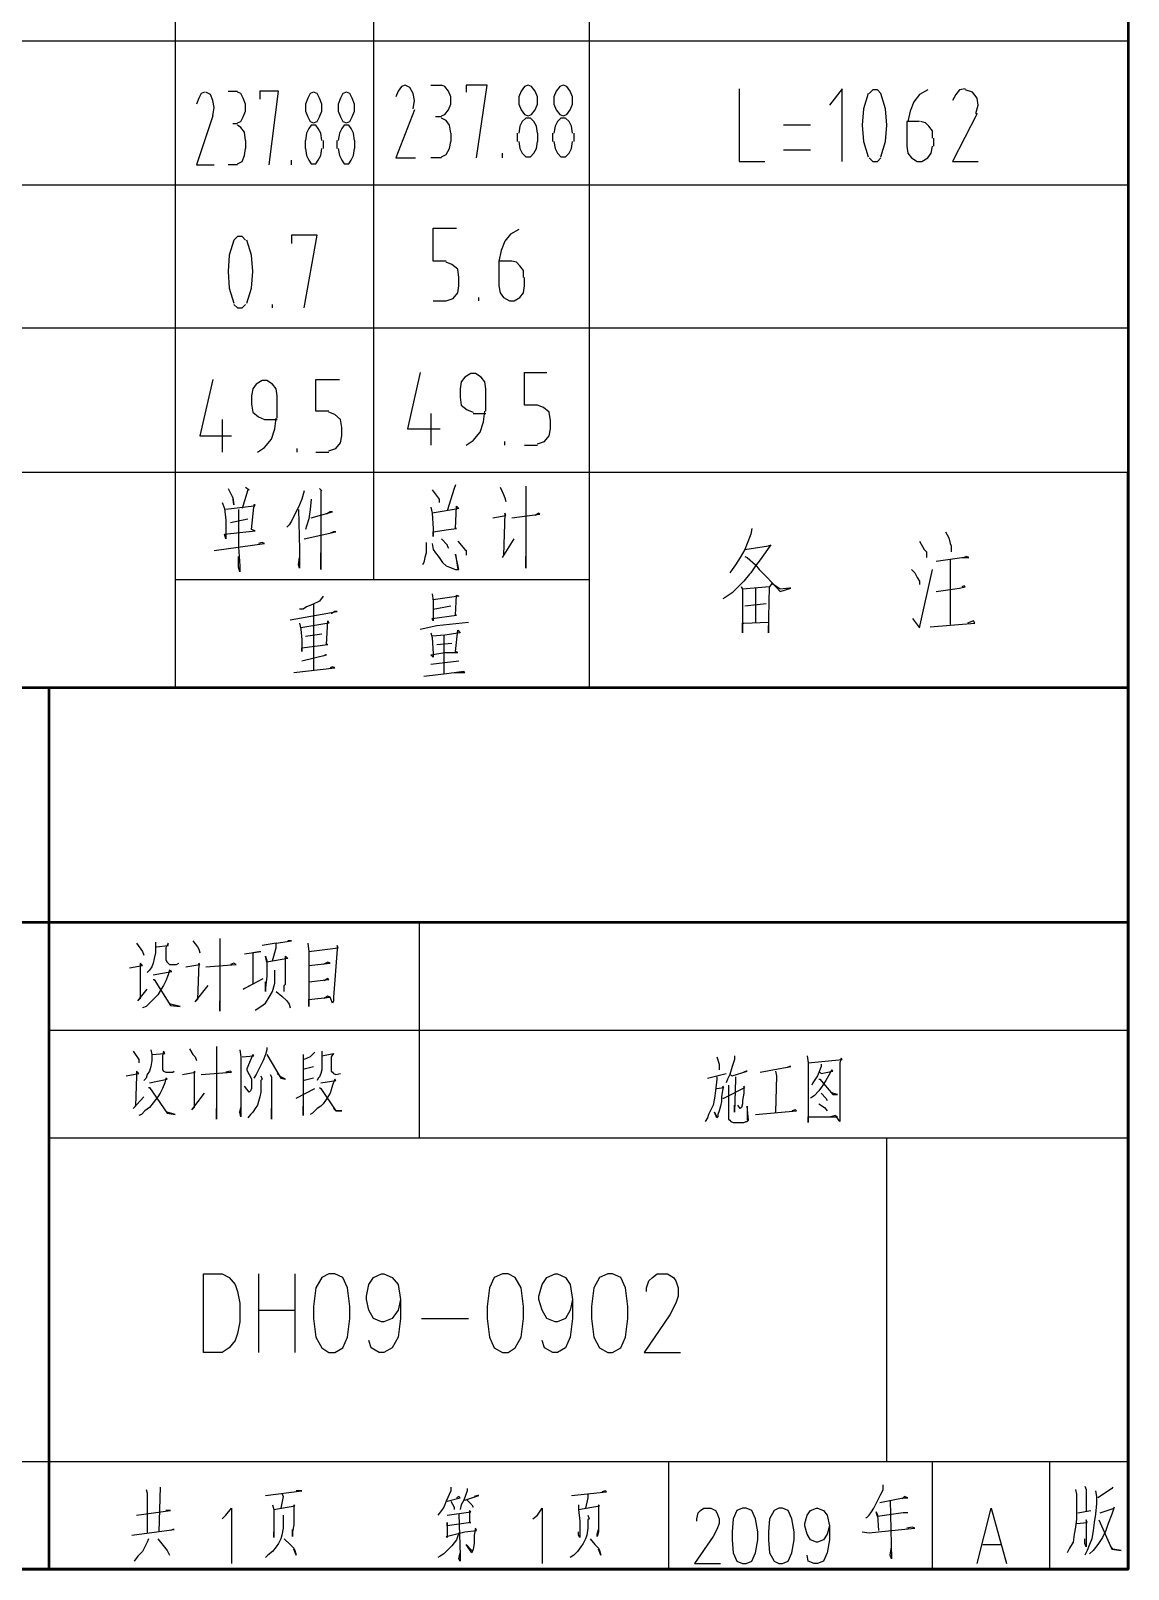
# Model space of a CAD drawing. Header units: millimetres. Extents: x -830 to 4759, y -3917 to 4295.
# Drawn here: x 4149 to 4759, y -3912 to -3057 of the extents above; entities that cross this region are included whole.
import ezdxf

# ---------------------------------------------------------------- set-up
doc = ezdxf.new("R2010")
doc.units = ezdxf.units.MM
doc.layers.add('1', color=7, linetype='Continuous')

msp = doc.modelspace()

# ---------------------------------------------------------------- linework, layer by layer
at = {"layer": '1', "color": 0, "lineweight": 50}
for points in [[(-829.97, -3912.18), (-829.97, 4295.37), (4758.8, 4295.37), (4758.8, -3912.18), (-829.97, -3912.18)], [(4758.8, -2982.35), (4758.8, -3062.49)], [(4758.8, -3062.49), (4758.8, -3142.64)], [(4758.8, -3142.64), (4758.8, -3222.14)], [(4758.8, -3222.14), (4758.8, -3302.28)], [(4758.8, -3422.18), (4758.8, -3302.28)], [(4758.8, -3422.18), (2959.08, -3422.18), (2959.08, -3912.18), (4758.8, -3912.18), (4758.8, -3422.18)], [(4158.68, -3422.18), (4158.68, -3912.18)], [(2959.08, -3552.5), (4758.8, -3552.5)]]:
    msp.add_lwpolyline(points, dxfattribs=at)
at = {"layer": '1', "color": 0, "lineweight": 25}
for points in [[(4229.05, -2982.35), (4229.05, -3062.49)], [(4339.17, -2982.35), (4339.17, -3062.49)], [(4459.07, -2982.35), (4459.07, -3062.49)], [(2959.08, -3062.49), (4758.8, -3062.49)], [(2959.08, -3062.49), (4758.8, -3062.49)], [(4229.05, -3062.49), (4229.05, -3142.64)], [(4339.17, -3062.49), (4339.17, -3142.64)], [(4459.07, -3062.49), (4459.07, -3142.64)], [(4361.33, -3100.29), (4361.98, -3095.73), (4361.33, -3091.82), (4359.37, -3088.56), (4356.77, -3087.26), (4354.81, -3087.91), (4352.86, -3090.51), (4351.55, -3093.77)], [(4371.1, -3087.26), (4376.97, -3087.26)], [(4376.97, -3104.2), (4378.92, -3103.55), (4380.88, -3100.94), (4382.18, -3097.68), (4382.18, -3093.77), (4380.88, -3090.51), (4378.92, -3087.91), (4376.97, -3087.26)], [(4396.51, -3127.65), (4402.38, -3087.26), (4390.65, -3087.26), (4390.65, -3091.17)], [(4425.18, -3087.26), (4423.23, -3087.91), (4421.27, -3090.51), (4419.97, -3093.77), (4419.97, -3097.68), (4421.27, -3100.94), (4423.23, -3103.55), (4425.18, -3104.2), (4427.14, -3103.55), (4429.09, -3100.94), (4430.4, -3097.68), (4430.4, -3093.77), (4429.09, -3090.51), (4427.14, -3087.91), (4425.18, -3087.26)], [(4444.73, -3087.26), (4442.78, -3087.91), (4440.82, -3090.51), (4439.52, -3093.77), (4439.52, -3097.68), (4440.82, -3100.94), (4442.78, -3103.55), (4444.73, -3104.2), (4446.69, -3103.55), (4448.64, -3100.94), (4449.94, -3097.68), (4449.94, -3093.77), (4448.64, -3090.51), (4446.69, -3087.91), (4444.73, -3087.26)], [(4245.34, -3091.17), (4243.39, -3091.82), (4242.08, -3094.42), (4240.78, -3097.68)], [(4249.9, -3104.2), (4250.56, -3099.64), (4249.9, -3095.73), (4248.6, -3092.47), (4245.99, -3091.17)], [(4258.37, -3090.51), (4263.59, -3090.51)], [(4263.59, -3108.11), (4265.54, -3107.46), (4266.85, -3104.85), (4268.15, -3101.59), (4268.15, -3097.68), (4266.85, -3094.42), (4265.54, -3091.82), (4263.59, -3091.17)], [(4281.18, -3131.56), (4286.39, -3090.51), (4275.97, -3090.51), (4275.97, -3095.07)], [(4305.94, -3091.17), (4303.99, -3091.82), (4302.68, -3094.42), (4301.38, -3097.68), (4301.38, -3101.59), (4302.68, -3104.85), (4303.99, -3107.46), (4305.94, -3108.11), (4307.9, -3107.46), (4309.2, -3104.85), (4310.5, -3101.59), (4310.5, -3097.68), (4309.2, -3094.42), (4307.9, -3091.82), (4305.94, -3091.17)], [(4324.19, -3091.17), (4322.23, -3091.82), (4320.93, -3094.42), (4319.62, -3097.68), (4319.62, -3101.59), (4320.93, -3104.85), (4322.23, -3107.46), (4324.19, -3108.11), (4326.14, -3107.46), (4327.44, -3104.85), (4328.75, -3101.59), (4328.75, -3097.68), (4327.44, -3094.42), (4326.14, -3091.82), (4324.19, -3091.17)], [(4542.47, -3089.21), (4542.47, -3129.61), (4556.81, -3129.61)], [(4599.81, -3129.61), (4599.81, -3089.21), (4592.65, -3098.33)], [(4614.15, -3091.82), (4611.54, -3100.29), (4610.89, -3109.41), (4611.54, -3118.53), (4614.15, -3127)], [(4621.32, -3127), (4623.92, -3118.53), (4624.57, -3109.41), (4623.92, -3100.29), (4621.32, -3091.82), (4619.36, -3089.86), (4616.75, -3089.86), (4614.8, -3091.82)], [(4647.38, -3089.86), (4642.82, -3092.47), (4639.56, -3096.38), (4637.61, -3101.59), (4636.3, -3107.46)], [(4668.23, -3089.21), (4664.97, -3089.86), (4663.02, -3092.47), (4661.06, -3095.73)], [(4674.1, -3102.89), (4675.4, -3098.33), (4674.75, -3094.42), (4672.14, -3091.17), (4668.23, -3089.86)], [(4249.9, -3104.2), (4240.78, -3131.56), (4250.56, -3131.56)], [(4361.98, -3100.94), (4351.55, -3127.65), (4362.63, -3127.65)], [(4674.75, -3102.89), (4661.06, -3129.61), (4675.4, -3129.61)], [(4263.59, -3108.76), (4260.98, -3108.76)], [(4268.15, -3117.88), (4267.5, -3113.32), (4265.54, -3110.71), (4263.59, -3109.41)], [(4310.5, -3117.88), (4309.85, -3113.97), (4308.55, -3111.36), (4307.24, -3109.41), (4304.64, -3109.41), (4303.33, -3111.36), (4302.03, -3113.97), (4301.38, -3117.88)], [(4328.75, -3117.88), (4328.1, -3113.97), (4326.79, -3111.36), (4325.49, -3109.41), (4322.88, -3109.41), (4321.58, -3111.36), (4320.28, -3113.97), (4319.62, -3117.88)], [(4376.97, -3104.85), (4373.71, -3104.85)], [(4382.18, -3113.97), (4381.53, -3109.41), (4379.57, -3106.8), (4376.97, -3105.5)], [(4430.4, -3113.97), (4429.75, -3110.06), (4428.44, -3107.46), (4426.49, -3105.5), (4423.88, -3105.5), (4421.93, -3107.46), (4420.62, -3110.06), (4419.97, -3113.97)], [(4449.94, -3113.97), (4449.29, -3110.06), (4447.99, -3107.46), (4446.04, -3105.5), (4443.43, -3105.5), (4441.47, -3107.46), (4440.17, -3110.06), (4439.52, -3113.97)], [(4582.22, -3109.41), (4567.23, -3109.41)], [(4635.65, -3107.46), (4635.65, -3121.14)], [(4642.82, -3107.46), (4635.65, -3107.46)], [(4649.99, -3116.58), (4649.99, -3112.67), (4648.03, -3110.06), (4646.08, -3108.11), (4643.47, -3107.46)], [(4268.15, -3117.88), (4268.15, -3122.44)], [(4301.38, -3122.44), (4301.38, -3117.88)], [(4311.15, -3117.88), (4311.15, -3122.44)], [(4318.97, -3122.44), (4318.97, -3117.88)], [(4328.75, -3117.88), (4328.75, -3122.44)], [(4376.97, -3127), (4379.57, -3125.7), (4381.53, -3122.44), (4382.18, -3118.53)], [(4382.18, -3113.97), (4382.18, -3118.53)], [(4419.32, -3118.53), (4419.32, -3113.97)], [(4419.97, -3118.53), (4420.62, -3122.44), (4421.93, -3125.05), (4423.88, -3127), (4426.49, -3127), (4428.44, -3125.05), (4429.75, -3122.44), (4430.4, -3118.53)], [(4430.4, -3113.97), (4430.4, -3118.53)], [(4438.87, -3118.53), (4438.87, -3113.97)], [(4439.52, -3118.53), (4440.17, -3122.44), (4441.47, -3125.05), (4443.43, -3127), (4446.04, -3127), (4447.99, -3125.05), (4449.29, -3122.44), (4449.94, -3118.53)], [(4450.6, -3113.97), (4450.6, -3118.53)], [(4635.65, -3121.14), (4636.3, -3125.05), (4638.26, -3127.65), (4641.52, -3129.61), (4644.12, -3129.61), (4647.38, -3127.65), (4649.33, -3125.05), (4649.99, -3121.14)], [(4650.64, -3121.14), (4650.64, -3116.58)], [(4263.59, -3130.91), (4266.19, -3129.61), (4267.5, -3126.35), (4268.15, -3122.44)], [(4293.56, -3131.56), (4293.56, -3128.96)], [(4301.38, -3122.44), (4302.03, -3126.35), (4303.33, -3128.96), (4304.64, -3130.91), (4307.24, -3130.91), (4308.55, -3128.96), (4309.85, -3126.35), (4310.5, -3122.44)], [(4319.62, -3122.44), (4320.28, -3126.35), (4321.58, -3128.96), (4322.88, -3130.91), (4325.49, -3130.91), (4326.79, -3128.96), (4328.1, -3126.35), (4328.75, -3122.44)], [(4376.97, -3127.65), (4371.1, -3127.65)], [(4410.85, -3127.65), (4410.85, -3125.05)], [(4567.23, -3123.09), (4582.22, -3123.09)], [(4614.8, -3127.65), (4616.75, -3129.61), (4619.36, -3129.61), (4621.32, -3127.65)], [(4263.59, -3131.56), (4258.37, -3131.56)], [(2959.08, -3142.64), (4758.8, -3142.64)], [(2959.08, -3142.64), (4758.8, -3142.64)], [(4229.05, -3142.64), (4229.05, -3222.14)], [(4339.17, -3142.64), (4339.17, -3222.14)], [(4459.07, -3142.64), (4459.07, -3222.14)], [(4268.15, -3173.27), (4266.19, -3171.31), (4263.59, -3171.31), (4261.63, -3173.27), (4259.03, -3181.74), (4258.37, -3190.86), (4259.03, -3199.98), (4261.63, -3208.45)], [(4300.73, -3211.06), (4307.9, -3170.66), (4293.56, -3170.66), (4293.56, -3175.22)], [(4379.57, -3185), (4372.4, -3185), (4372.4, -3166.75), (4385.44, -3166.75)], [(4419.97, -3167.4), (4415.41, -3170.01), (4412.15, -3173.92), (4410.2, -3179.13), (4408.89, -3185)], [(4268.8, -3208.45), (4271.41, -3199.98), (4272.06, -3190.86), (4271.41, -3181.74), (4268.8, -3173.27)], [(4386.74, -3194.12), (4386.09, -3189.56), (4382.83, -3186.95), (4379.57, -3185.65)], [(4408.89, -3185), (4408.89, -3198.68)], [(4416.06, -3185), (4408.89, -3185)], [(4422.58, -3194.12), (4422.58, -3190.21), (4420.62, -3187.6), (4418.67, -3185.65), (4416.06, -3185)], [(4386.74, -3198.68), (4386.74, -3194.12)], [(4423.23, -3198.68), (4423.23, -3194.12)], [(4379.57, -3207.15), (4383.48, -3205.85), (4386.09, -3202.59), (4386.74, -3198.68)], [(4397.82, -3207.15), (4397.82, -3205.2)], [(4408.89, -3198.68), (4409.55, -3202.59), (4411.5, -3205.2), (4414.76, -3207.15), (4417.36, -3207.15), (4420.62, -3205.2), (4422.58, -3202.59), (4423.23, -3198.68)], [(4261.63, -3209.1), (4263.59, -3211.06), (4266.19, -3211.06), (4268.15, -3209.1)], [(4283.14, -3211.06), (4283.14, -3209.1)], [(4372.4, -3207.15), (4379.57, -3207.15)], [(2959.08, -3222.14), (4758.8, -3222.14)], [(2959.08, -3222.14), (4758.8, -3222.14)], [(4229.05, -3222.14), (4229.05, -3302.28)], [(4339.17, -3222.14), (4339.17, -3302.28)], [(4459.07, -3222.14), (4459.07, -3302.28)], [(4365.24, -3246.9), (4358.07, -3278.17), (4376.31, -3278.17)], [(4401.73, -3256.02), (4401.07, -3252.11), (4399.12, -3249.5), (4395.86, -3247.55), (4393.26, -3247.55), (4390, -3249.5), (4388.04, -3252.11), (4387.39, -3256.02)], [(4430.4, -3265.14), (4423.23, -3265.14), (4423.23, -3246.9), (4435.61, -3246.9)], [(4249.9, -3250.81), (4242.74, -3282.08), (4260.33, -3282.08)], [(4285.74, -3259.93), (4285.09, -3256.02), (4283.14, -3253.41), (4279.88, -3251.46), (4277.27, -3251.46), (4274.01, -3253.41), (4272.06, -3256.02), (4271.41, -3259.93)], [(4314.41, -3268.4), (4307.24, -3268.4), (4307.24, -3250.81), (4320.28, -3250.81)], [(4387.39, -3256.02), (4387.39, -3260.58)], [(4401.73, -3268.4), (4401.73, -3256.02)], [(4271.41, -3259.93), (4271.41, -3264.49)], [(4271.41, -3264.49), (4272.06, -3269.05), (4275.32, -3271.66), (4278.57, -3272.96)], [(4285.74, -3272.31), (4285.74, -3259.93)], [(4387.39, -3260.58), (4388.04, -3265.14), (4391.3, -3267.75), (4394.56, -3269.05)], [(4437.56, -3273.61), (4436.91, -3269.05), (4433.65, -3266.45), (4430.4, -3265.14)], [(4255.12, -3272.96), (4255.12, -3291.21)], [(4274.66, -3291.21), (4278.57, -3288.6), (4282.48, -3284.04), (4284.44, -3278.17), (4285.09, -3272.31)], [(4278.57, -3272.96), (4285.74, -3272.96)], [(4321.58, -3277.52), (4320.93, -3272.96), (4317.67, -3270.36), (4314.41, -3269.05)], [(4371.1, -3269.7), (4371.1, -3287.3)], [(4390.65, -3287.3), (4394.56, -3284.69), (4398.47, -3280.13), (4400.42, -3274.26), (4401.07, -3268.4)], [(4394.56, -3269.7), (4401.73, -3269.7)], [(4437.56, -3278.17), (4437.56, -3273.61)], [(4314.41, -3290.55), (4318.32, -3289.25), (4320.93, -3285.99), (4321.58, -3282.08)], [(4321.58, -3282.08), (4321.58, -3277.52)], [(4430.4, -3286.65), (4434.31, -3285.34), (4436.91, -3282.08), (4437.56, -3278.17)], [(4296.82, -3291.21), (4296.82, -3289.25)], [(4307.24, -3291.21), (4314.41, -3291.21)], [(4412.15, -3287.3), (4412.15, -3285.34)], [(4423.23, -3287.3), (4430.4, -3287.3)], [(2959.08, -3302.28), (4758.8, -3302.28)], [(4229.05, -3302.28), (4229.05, -3422.18)], [(4339.17, -3302.28), (4339.17, -3362.23)], [(4384.78, -3309.45), (4384.13, -3311.41), (4380.22, -3323.79)], [(4459.07, -3302.28), (4459.07, -3422.18)], [(4258.37, -3311.41), (4260.98, -3316.62), (4261.63, -3320.53), (4260.98, -3315.97)], [(4268.15, -3310.75), (4270.1, -3312.06), (4269.45, -3312.06), (4266.19, -3322.48)], [(4300.73, -3312.71), (4299.43, -3317.27), (4297.47, -3321.83), (4295.52, -3325.74), (4293.56, -3329.65), (4292.26, -3331.61), (4290.95, -3332.91)], [(4304.64, -3317.27), (4303.99, -3323.13), (4303.33, -3328.35), (4302.03, -3332.26), (4301.38, -3334.21)], [(4309.2, -3311.41), (4310.5, -3312.71), (4309.85, -3312.06), (4309.85, -3356.37), (4309.85, -3353.11), (4309.85, -3347.24)], [(4371.75, -3312.06), (4375.66, -3317.27), (4375.66, -3319.23)], [(4409.55, -3310.75), (4411.5, -3314.66), (4412.15, -3316.62), (4412.8, -3318.57)], [(4423.88, -3310.1), (4423.88, -3312.06), (4423.88, -3355.71), (4423.88, -3352.46), (4423.88, -3349.2)], [(4255.12, -3319.23), (4256.42, -3322.48), (4257.07, -3329), (4257.07, -3335.52), (4257.07, -3339.42), (4256.42, -3336.82), (4273.36, -3334.86), (4271.41, -3334.21), (4272.71, -3321.83), (4273.36, -3320.53), (4272.71, -3320.53), (4272.71, -3321.18), (4257.07, -3323.13)], [(4264.24, -3323.13), (4264.24, -3343.99), (4264.89, -3354.41), (4264.89, -3357.67), (4264.24, -3355.06), (4264.24, -3349.2)], [(4297.47, -3323.13), (4298.12, -3345.29), (4298.12, -3351.81), (4298.12, -3355.71), (4297.47, -3353.76), (4298.12, -3349.85)], [(4304.64, -3327.7), (4316.37, -3324.44), (4315.06, -3324.44), (4313.11, -3325.74)], [(4371.1, -3321.83), (4371.75, -3325.09), (4372.4, -3333.56), (4372.4, -3338.12), (4372.4, -3335.52), (4380.88, -3334.21), (4385.44, -3333.56), (4384.78, -3333.56), (4385.44, -3321.18), (4386.74, -3322.48), (4384.13, -3323.13), (4371.75, -3325.09)], [(4405.64, -3327.7), (4412.8, -3326.39), (4412.15, -3325.09), (4411.5, -3348.55), (4410.85, -3349.85), (4417.36, -3339.42)], [(4416.06, -3327.7), (4431.7, -3325.74), (4431.05, -3325.09), (4429.09, -3326.39)], [(4259.68, -3330.3), (4269.45, -3328.35)], [(4549.64, -3333.56), (4548.99, -3336.82), (4547.03, -3342.03), (4545.73, -3345.29), (4543.12, -3349.85), (4540.52, -3353.76), (4538.56, -3356.37), (4537.26, -3358.32)], [(4250.56, -3345.94), (4278.57, -3342.03), (4277.27, -3341.38), (4275.32, -3342.03)], [(4300.73, -3339.42), (4318.32, -3335.52), (4317.02, -3335.52), (4315.06, -3336.17)], [(4368.49, -3341.38), (4368.49, -3343.99), (4368.49, -3347.24), (4367.84, -3349.85), (4367.19, -3352.46), (4366.54, -3353.76)], [(4371.75, -3342.03), (4372.4, -3345.29), (4373.71, -3347.24), (4375.66, -3349.85), (4377.62, -3352.46), (4379.57, -3354.41), (4381.53, -3355.06), (4384.78, -3356.37), (4386.74, -3356.37), (4384.78, -3347.9), (4386.09, -3356.37)], [(4376.97, -3339.42), (4380.22, -3342.68), (4380.22, -3343.33), (4380.88, -3344.64)], [(4386.09, -3340.73), (4390, -3345.29), (4390.65, -3345.94), (4390.65, -3348.55)], [(4545.73, -3345.29), (4558.76, -3343.33), (4560.07, -3342.68), (4554.2, -3351.15), (4551.59, -3354.41), (4548.99, -3358.32), (4548.34, -3358.97), (4545.08, -3362.88), (4541.17, -3366.79), (4538.56, -3369.4), (4534.65, -3372), (4533.35, -3372.66)], [(4642.82, -3340.73), (4645.42, -3345.29), (4646.73, -3346.59), (4646.73, -3349.85)], [(4657.15, -3335.52), (4659.11, -3338.77), (4659.76, -3342.03), (4660.41, -3343.33), (4660.41, -3346.59)], [(4545.73, -3349.2), (4547.03, -3349.85), (4551.59, -3353.76), (4553.55, -3356.37), (4555.5, -3358.32), (4558.11, -3360.93), (4565.28, -3368.75), (4571.14, -3366.79), (4570.49, -3366.79), (4565.28, -3367.44), (4560.72, -3364.19), (4559.41, -3366.14), (4544.43, -3367.44), (4543.78, -3366.14), (4544.43, -3367.44), (4544.43, -3391.55), (4544.43, -3386.99), (4544.43, -3386.34), (4545.08, -3386.34), (4558.76, -3385.69), (4558.76, -3391.55), (4559.41, -3366.14)], [(4651.94, -3351.81), (4666.28, -3349.85), (4670.19, -3349.85), (4668.88, -3349.2), (4667.58, -3349.85)], [(4659.76, -3351.15), (4659.76, -3386.99)], [(4638.26, -3356.37), (4640.21, -3358.32), (4641.52, -3360.93), (4642.82, -3362.88), (4642.82, -3364.84)], [(4638.91, -3383.73), (4642.82, -3388.95), (4649.99, -3356.37)], [(4459.07, -3362.23), (4229.05, -3362.23)], [(4551.59, -3366.79), (4551.59, -3385.69)], [(4651.94, -3368.75), (4664.97, -3366.79), (4668.23, -3366.14), (4667.58, -3365.49), (4666.28, -3366.14)], [(4311.15, -3371.35), (4309.2, -3373.96), (4305.29, -3375.91), (4302.03, -3377.22), (4300.08, -3378.52), (4298.12, -3378.52)], [(4305.94, -3375.91), (4305.94, -3412.4)], [(4371.75, -3370.05), (4372.4, -3373.96), (4372.4, -3385.04), (4371.75, -3383.73), (4385.44, -3381.78), (4384.78, -3381.78), (4385.44, -3370.7), (4386.74, -3371.35), (4372.4, -3373.31)], [(4372.4, -3378.52), (4382.18, -3376.57)], [(4545.73, -3376.57), (4557.46, -3375.26)], [(4292.91, -3384.39), (4318.97, -3379.82), (4317.67, -3379.82), (4315.72, -3381.13)], [(4298.12, -3386.34), (4298.77, -3389.6), (4299.43, -3395.46), (4299.43, -3401.98), (4299.43, -3400.02), (4313.76, -3398.07), (4313.11, -3398.07), (4313.76, -3385.04), (4314.41, -3386.34), (4298.77, -3388.95)], [(4365.24, -3389.6), (4374.36, -3387.64), (4391.95, -3385.69)], [(4648.68, -3388.29), (4673.44, -3386.34), (4672.79, -3385.04), (4669.53, -3386.34)], [(4301.38, -3393.51), (4310.5, -3392.2)], [(4371.1, -3391.55), (4371.75, -3394.16), (4372.4, -3403.28), (4372.4, -3405.24), (4371.1, -3403.93), (4378.92, -3402.63), (4386.09, -3402.63), (4384.78, -3401.98), (4386.09, -3390.25), (4387.39, -3391.55), (4378.92, -3392.86), (4371.75, -3393.51)], [(4378.27, -3392.86), (4378.27, -3414.36)], [(4374.36, -3398.07), (4382.83, -3397.42)], [(4294.86, -3413.71), (4317.67, -3411.1), (4316.37, -3410.45), (4315.06, -3411.1)], [(4299.43, -3407.19), (4313.11, -3403.93), (4312.46, -3403.93), (4311.15, -3404.58)], [(4371.1, -3409.15), (4386.74, -3407.19)], [(4367.19, -3415.66), (4378.27, -3414.36), (4384.13, -3413.71), (4390, -3413.71), (4389.35, -3413.06), (4385.44, -3413.71)], [(4364.59, -3552.5), (4364.59, -3672.39)], [(4207.55, -3564.23), (4210.81, -3568.79), (4211.46, -3570.74)], [(4217.98, -3563.58), (4217.98, -3566.18), (4217.98, -3569.44), (4217.32, -3572.7), (4216.67, -3575.3), (4216.02, -3577.26), (4214.72, -3579.21), (4213.41, -3580.52)], [(4218.63, -3566.18), (4225.14, -3565.53), (4225.14, -3564.23), (4223.84, -3566.83), (4223.84, -3569.44), (4223.84, -3571.39), (4223.84, -3573.35), (4224.49, -3574.65), (4225.14, -3575.3), (4225.79, -3575.96), (4227.1, -3575.96), (4229.05, -3575.96), (4229.7, -3575.96), (4231.01, -3575.3)], [(4238.83, -3562.92), (4241.43, -3566.18), (4242.08, -3567.48), (4242.74, -3569.44)], [(4253.81, -3561.62), (4253.81, -3564.23), (4253.81, -3602.02), (4253.81, -3599.41), (4253.81, -3596.16)], [(4283.14, -3574), (4285.09, -3566.83), (4285.09, -3564.23), (4277.27, -3565.53)], [(4285.09, -3564.23), (4293.56, -3562.92), (4292.91, -3562.92), (4291.61, -3562.92)], [(4302.68, -3564.23), (4303.33, -3568.79), (4303.33, -3584.43), (4303.33, -3595.5), (4303.33, -3599.41), (4303.33, -3595.5), (4315.06, -3594.2), (4313.76, -3593.55), (4311.81, -3594.85)], [(4303.33, -3568.79), (4319.62, -3566.83), (4318.97, -3565.53), (4318.97, -3567.48), (4317.02, -3594.2), (4317.02, -3596.16), (4316.37, -3597.46), (4315.06, -3594.2)], [(4267.5, -3570.09), (4276.62, -3568.79), (4272.06, -3569.44), (4272.06, -3587.03), (4266.85, -3589.64), (4277.92, -3583.77)], [(4289.65, -3590.94), (4289.65, -3587.68), (4290.3, -3587.03), (4290.3, -3571.39), (4291.61, -3572.7), (4279.88, -3574.65), (4279.23, -3571.39), (4279.88, -3574), (4279.88, -3582.47), (4279.23, -3588.99), (4279.23, -3590.94), (4279.23, -3589.64), (4279.23, -3585.73)], [(4303.33, -3576.61), (4315.06, -3575.3), (4313.76, -3574.65), (4311.15, -3575.96)], [(4203.64, -3577.91), (4210.81, -3576.61), (4209.5, -3575.3), (4209.5, -3577.91), (4209.5, -3594.85), (4208.2, -3596.16), (4213.41, -3589.64)], [(4216.67, -3581.82), (4227.1, -3579.87), (4225.79, -3579.21), (4225.14, -3581.82), (4223.84, -3585.08), (4222.54, -3587.68), (4221.23, -3589.64), (4219.28, -3592.9), (4216.67, -3595.5), (4214.72, -3597.46), (4212.76, -3599.41), (4210.81, -3600.06)], [(4234.92, -3577.26), (4242.74, -3575.96), (4242.08, -3575.3), (4241.43, -3595.5), (4240.13, -3596.81), (4247.3, -3587.68)], [(4245.99, -3577.26), (4262.94, -3575.96), (4261.63, -3575.3), (4259.68, -3575.96)], [(4273.36, -3601.37), (4276.62, -3599.41), (4279.23, -3597.46), (4281.18, -3594.2), (4283.14, -3590.94), (4284.44, -3586.38), (4284.44, -3582.47), (4284.44, -3579.21)], [(4216.67, -3584.43), (4217.32, -3584.43), (4226.45, -3598.76), (4231.66, -3599.41), (4226.45, -3598.11), (4225.14, -3596.81)], [(4285.09, -3590.94), (4288.35, -3593.55), (4290.95, -3596.16), (4292.26, -3598.11), (4292.91, -3600.06)], [(4303.33, -3585.73), (4314.41, -3584.43), (4313.76, -3583.77), (4311.81, -3585.08)], [(4158.68, -3612.45), (4758.8, -3612.45)], [(4205.59, -3624.17), (4208.85, -3628.74), (4208.85, -3630.69)], [(4215.37, -3623.52), (4216.02, -3626.13), (4216.02, -3629.39), (4215.37, -3632.64), (4214.72, -3635.25), (4213.41, -3637.21), (4212.76, -3639.16), (4211.46, -3640.46)], [(4216.02, -3626.13), (4223.19, -3625.48), (4222.54, -3624.17), (4221.88, -3626.78), (4221.88, -3629.39), (4221.88, -3631.34), (4221.88, -3633.3), (4221.88, -3634.6), (4222.54, -3635.25), (4223.84, -3635.9), (4225.14, -3635.9), (4226.45, -3635.9), (4227.75, -3635.9), (4228.4, -3635.25)], [(4236.87, -3622.87), (4238.83, -3626.13), (4240.13, -3627.43), (4240.78, -3629.39)], [(4251.86, -3621.57), (4251.86, -3624.17), (4251.86, -3661.97), (4251.86, -3659.36), (4251.86, -3656.1)], [(4264.89, -3623.52), (4265.54, -3627.43), (4265.54, -3660.66), (4264.89, -3658.06), (4265.54, -3655.45)], [(4266.19, -3627.43), (4272.71, -3626.78), (4272.06, -3626.13), (4268.8, -3633.95), (4268.8, -3634.6), (4269.45, -3635.9), (4270.1, -3637.21), (4270.75, -3638.51), (4271.41, -3639.81), (4271.41, -3641.77), (4271.41, -3643.07), (4271.41, -3645.03), (4270.75, -3646.33), (4270.1, -3646.98), (4267.5, -3643.72)], [(4279.88, -3622.22), (4279.88, -3623.52), (4279.23, -3626.13), (4277.92, -3629.39), (4276.62, -3631.99), (4275.32, -3634.6), (4274.01, -3637.21), (4272.71, -3639.16)], [(4279.88, -3626.13), (4287.7, -3639.16), (4290.3, -3639.81), (4287.7, -3638.51), (4285.74, -3636.55)], [(4300.08, -3626.13), (4300.08, -3628.74), (4300.08, -3660.01), (4300.08, -3657.41), (4300.08, -3654.8)], [(4306.59, -3624.83), (4303.99, -3627.43), (4300.73, -3628.74)], [(4310.5, -3624.17), (4310.5, -3627.43), (4310.5, -3631.99), (4310.5, -3634.6), (4309.85, -3636.55), (4309.2, -3638.51), (4308.55, -3639.16), (4307.9, -3640.46)], [(4310.5, -3626.78), (4317.02, -3625.48), (4315.72, -3627.43), (4315.72, -3630.04), (4315.72, -3633.3), (4315.72, -3635.25), (4316.37, -3635.9), (4317.02, -3636.55), (4318.32, -3637.21), (4320.93, -3636.55)], [(4300.73, -3633.95), (4305.94, -3632.64)], [(4530.09, -3627.43), (4531.39, -3631.34), (4531.39, -3633.3), (4531.39, -3634.6)], [(4539.87, -3626.78), (4539.87, -3628.74), (4538.56, -3632.64), (4537.26, -3637.21), (4535.96, -3639.81), (4535.3, -3641.77)], [(4554.2, -3635.9), (4571.14, -3632.64), (4570.49, -3632.64), (4569.19, -3633.3)], [(4580.26, -3626.78), (4580.92, -3630.69), (4580.92, -3663.92), (4580.92, -3660.66), (4597.21, -3660.66), (4595.9, -3660.01), (4593.3, -3660.66)], [(4580.92, -3630.69), (4599.81, -3628.74), (4599.16, -3628.08), (4598.51, -3630.69), (4598.51, -3660.01), (4598.51, -3663.27), (4596.55, -3660.66)], [(4587.43, -3635.9), (4588.08, -3636.55), (4594.6, -3635.25), (4593.95, -3634.6), (4590.69, -3640.46), (4588.74, -3643.72), (4586.78, -3646.33), (4584.17, -3648.93), (4582.22, -3650.24)], [(4588.08, -3631.34), (4588.08, -3632.64), (4586.13, -3637.86), (4583.52, -3641.77), (4582.87, -3643.07)], [(4201.69, -3637.86), (4208.85, -3636.55), (4207.55, -3635.25), (4207.55, -3637.86), (4206.9, -3654.8), (4205.59, -3656.1), (4211.46, -3649.59)], [(4214.72, -3641.77), (4224.49, -3639.81), (4223.84, -3639.16), (4223.19, -3641.77), (4221.88, -3645.03), (4220.58, -3647.63), (4219.28, -3649.59), (4216.67, -3652.84), (4214.72, -3655.45), (4212.11, -3657.41), (4210.16, -3659.36), (4208.85, -3660.01)], [(4232.96, -3637.21), (4240.13, -3635.9), (4239.48, -3635.25), (4239.48, -3655.45), (4238.17, -3656.75), (4245.34, -3647.63)], [(4243.39, -3637.21), (4260.33, -3635.9), (4259.68, -3635.25), (4257.07, -3635.9)], [(4276.62, -3637.86), (4277.27, -3639.81), (4276.62, -3640.46), (4276.62, -3643.07), (4276.62, -3646.98), (4275.97, -3649.59), (4275.32, -3652.19), (4274.66, -3654.15), (4273.36, -3656.1), (4272.06, -3658.06), (4270.75, -3659.36), (4269.45, -3661.32)], [(4281.83, -3637.21), (4282.48, -3638.51), (4282.48, -3661.97), (4282.48, -3659.36), (4282.48, -3656.1)], [(4305.94, -3639.16), (4300.73, -3640.46)], [(4309.85, -3641.77), (4318.32, -3640.46), (4317.67, -3639.81), (4316.37, -3643.07), (4315.72, -3645.68), (4315.06, -3647.63), (4313.76, -3649.59), (4312.46, -3651.54), (4311.15, -3653.5), (4309.85, -3654.8), (4307.9, -3656.1), (4306.59, -3657.41), (4305.29, -3658.71), (4303.99, -3659.36)], [(4530.09, -3638.51), (4530.09, -3639.81), (4529.44, -3646.33), (4528.79, -3650.24), (4528.14, -3654.15), (4526.83, -3656.75), (4525.53, -3659.36), (4524.88, -3661.32), (4523.58, -3663.27)], [(4524.88, -3639.16), (4535.3, -3636.55)], [(4536.61, -3643.07), (4536.61, -3644.37), (4536.61, -3645.03), (4536.61, -3656.1), (4536.61, -3658.06), (4536.61, -3660.66), (4536.61, -3661.97), (4537.26, -3662.62), (4537.91, -3663.27), (4539.21, -3663.92), (4540.52, -3663.92), (4545.08, -3663.92), (4546.38, -3663.27), (4547.03, -3663.27), (4547.68, -3662.62), (4547.03, -3654.8), (4547.03, -3662.62)], [(4537.26, -3637.21), (4538.56, -3637.86), (4547.03, -3635.25), (4546.38, -3635.25), (4545.08, -3635.9)], [(4540.52, -3638.51), (4540.52, -3639.81), (4539.87, -3658.06), (4539.87, -3656.75), (4539.87, -3654.15)], [(4562.67, -3635.25), (4563.32, -3637.86), (4562.67, -3658.06)], [(4586.78, -3639.81), (4587.43, -3639.81), (4594.6, -3648.28), (4597.21, -3648.28), (4594.6, -3647.63), (4593.3, -3646.98)], [(4214.07, -3644.37), (4214.72, -3644.37), (4224.49, -3658.71), (4229.05, -3659.36), (4224.49, -3658.06), (4223.19, -3656.75)], [(4296.17, -3650.24), (4306.59, -3645.03)], [(4309.2, -3644.37), (4309.85, -3645.03), (4318.32, -3657.41), (4321.58, -3657.41), (4318.32, -3657.41), (4317.02, -3656.1)], [(4530.09, -3645.03), (4534, -3644.37), (4533.35, -3643.72), (4533.35, -3645.03), (4532.7, -3649.59), (4532.7, -3652.19), (4532.05, -3654.8), (4531.39, -3657.41), (4530.74, -3659.36), (4530.74, -3660.66), (4530.09, -3661.32), (4528.79, -3658.06), (4530.09, -3660.66)], [(4533.35, -3650.24), (4534, -3650.24), (4545.73, -3644.37), (4545.08, -3643.72), (4545.08, -3647.63), (4544.43, -3651.54), (4544.43, -3653.5), (4543.78, -3655.45), (4543.12, -3656.1), (4541.82, -3654.15)], [(4588.08, -3647.63), (4590.69, -3650.24), (4591.34, -3651.54)], [(4551.59, -3659.36), (4574.4, -3657.41), (4573.75, -3656.75), (4571.79, -3657.41)], [(4586.78, -3653.5), (4590.04, -3655.45), (4591.34, -3657.41)], [(4158.68, -3672.39), (4758.8, -3672.39)], [(4624.57, -3852.23), (4624.57, -3672.39)], [(4244.69, -3791.64), (4244.69, -3747.98), (4255.12, -3747.98), (4259.03, -3749.93), (4262.28, -3753.84), (4263.59, -3757.75), (4264.89, -3764.27), (4264.89, -3774.69), (4263.59, -3781.21), (4262.28, -3785.12), (4259.03, -3789.03), (4255.12, -3791.64), (4244.69, -3791.64)], [(4275.32, -3747.98), (4275.32, -3791.64)], [(4295.52, -3747.98), (4295.52, -3791.64)], [(4314.41, -3747.98), (4310.5, -3749.93), (4307.24, -3755.8), (4305.94, -3766.22), (4305.94, -3772.74), (4307.24, -3783.16), (4310.5, -3789.03), (4314.41, -3791.64), (4317.67, -3791.64), (4322.23, -3789.03), (4324.84, -3783.16), (4326.14, -3772.74), (4326.14, -3766.22), (4324.84, -3755.8), (4322.23, -3749.93), (4317.67, -3747.98), (4314.41, -3747.98)], [(4354.16, -3762.31), (4352.86, -3768.18), (4349.6, -3772.74), (4345.04, -3774.69), (4343.73, -3774.69), (4339.17, -3772.74), (4336.57, -3768.18), (4335.26, -3762.31), (4335.26, -3760.36), (4336.57, -3753.84), (4339.17, -3749.93), (4343.73, -3747.98), (4345.04, -3747.98), (4349.6, -3749.93), (4352.86, -3753.84), (4354.16, -3762.31), (4354.16, -3772.74), (4352.86, -3783.16), (4349.6, -3789.03), (4345.04, -3791.64), (4342.43, -3791.64), (4337.87, -3789.03), (4336.57, -3785.12)], [(4410.85, -3747.98), (4406.29, -3749.93), (4403.68, -3755.8), (4402.38, -3766.22), (4402.38, -3772.74), (4403.68, -3783.16), (4406.29, -3789.03), (4410.85, -3791.64), (4414.11, -3791.64), (4418.02, -3789.03), (4421.27, -3783.16), (4422.58, -3772.74), (4422.58, -3766.22), (4421.27, -3755.8), (4418.02, -3749.93), (4414.11, -3747.98), (4410.85, -3747.98)], [(4449.94, -3762.31), (4448.64, -3768.18), (4446.04, -3772.74), (4441.47, -3774.69), (4440.17, -3774.69), (4435.61, -3772.74), (4433, -3768.18), (4431.05, -3762.31), (4431.05, -3760.36), (4433, -3753.84), (4435.61, -3749.93), (4440.17, -3747.98), (4441.47, -3747.98), (4446.04, -3749.93), (4448.64, -3753.84), (4449.94, -3762.31), (4449.94, -3772.74), (4448.64, -3783.16), (4446.04, -3789.03), (4441.47, -3791.64), (4438.87, -3791.64), (4434.31, -3789.03), (4433, -3785.12)], [(4469.49, -3747.98), (4464.93, -3749.93), (4461.67, -3755.8), (4460.37, -3766.22), (4460.37, -3772.74), (4461.67, -3783.16), (4464.93, -3789.03), (4469.49, -3791.64), (4472.1, -3791.64), (4476.66, -3789.03), (4479.27, -3783.16), (4480.57, -3772.74), (4480.57, -3766.22), (4479.27, -3755.8), (4476.66, -3749.93), (4472.1, -3747.98), (4469.49, -3747.98)], [(4491, -3757.75), (4491, -3755.8), (4492.3, -3751.89), (4494.25, -3749.93), (4496.86, -3747.98), (4502.72, -3747.98), (4505.98, -3749.93), (4507.29, -3751.89), (4508.59, -3755.8), (4508.59, -3760.36), (4507.29, -3764.27), (4504.03, -3770.78), (4489.69, -3791.64), (4509.89, -3791.64)], [(4275.32, -3768.18), (4295.52, -3768.18)], [(4365.89, -3772.74), (4391.95, -3772.74)], [(2959.08, -3852.23), (4758.8, -3852.23)], [(4503.38, -3912.18), (4503.38, -3852.23)], [(4649.99, -3912.18), (4649.99, -3852.23)], [(4715.15, -3912.18), (4715.15, -3852.23)], [(4612.84, -3883.51), (4613.5, -3883.51), (4614.8, -3882.21), (4616.1, -3880.25), (4617.41, -3878.3), (4618.71, -3875.69), (4620.01, -3873.09), (4621.32, -3870.48), (4621.97, -3869.18), (4622.62, -3867.87), (4622.62, -3865.27)], [(4212.76, -3867.87), (4213.41, -3869.83), (4213.41, -3891.98)], [(4220.58, -3866.57), (4219.93, -3891.33)], [(4279.23, -3871.13), (4299.43, -3868.52), (4298.77, -3868.52), (4296.17, -3868.52)], [(4288.35, -3869.83), (4289, -3871.78), (4287.7, -3878.3)], [(4382.18, -3866.57), (4382.18, -3868.52), (4379.57, -3874.39), (4378.27, -3877.65), (4376.97, -3879.6), (4375.01, -3882.21)], [(4380.22, -3874.39), (4387.39, -3872.43), (4386.74, -3871.78), (4385.44, -3872.43)], [(4391.3, -3867.22), (4391.3, -3868.52), (4389.35, -3873.74), (4388.04, -3876.34), (4387.39, -3878.95)], [(4390, -3873.74), (4397.82, -3871.13), (4397.17, -3871.13), (4395.21, -3871.78)], [(4391.3, -3873.74), (4393.91, -3876.34), (4394.56, -3877.65)], [(4449.29, -3871.13), (4468.84, -3869.18), (4468.19, -3868.52), (4466.23, -3869.18)], [(4458.42, -3870.48), (4458.42, -3872.43), (4457.11, -3878.3)], [(4620.66, -3875.04), (4633.7, -3872.43), (4636.3, -3872.43), (4634.35, -3871.78), (4633.04, -3873.09)], [(4626.53, -3873.74), (4627.18, -3906.32), (4626.53, -3904.36), (4627.18, -3899.8)], [(4729.48, -3867.87), (4730.13, -3870.48), (4730.13, -3878.3), (4730.13, -3884.16), (4729.48, -3888.72), (4728.83, -3892.63), (4728.18, -3897.19), (4726.22, -3900.45), (4724.92, -3903.06)], [(4734.69, -3865.92), (4735.35, -3867.87), (4735.35, -3880.25)], [(4740.56, -3868.52), (4741.21, -3871.78), (4741.21, -3875.69), (4740.56, -3881.56), (4739.91, -3886.12), (4739.26, -3890.68), (4738.6, -3895.24), (4737.3, -3898.5), (4736, -3901.76), (4734.69, -3904.36)], [(4750.33, -3866.57), (4749.68, -3867.22), (4745.12, -3870.48), (4741.86, -3872.43)], [(4207.55, -3882.21), (4226.45, -3879.6), (4225.79, -3879.6), (4223.84, -3879.6)], [(4255.12, -3884.16), (4257.07, -3882.21), (4260.33, -3878.3), (4260.33, -3908.92)], [(4289, -3882.21), (4289, -3884.16), (4289, -3884.81), (4289, -3889.38), (4288.35, -3893.28), (4287.7, -3895.24), (4286.39, -3897.85), (4285.09, -3899.8), (4283.14, -3902.41), (4280.53, -3904.36), (4279.23, -3905.67)], [(4283.14, -3876.34), (4283.79, -3878.95), (4283.79, -3885.47), (4283.79, -3889.38), (4283.79, -3894.59), (4283.79, -3893.28), (4283.79, -3891.33)], [(4283.79, -3878.95), (4295.52, -3876.99), (4294.86, -3876.34), (4294.86, -3881.56), (4294.86, -3882.21), (4294.86, -3887.42), (4294.21, -3891.33), (4294.21, -3893.94), (4294.21, -3892.63), (4294.21, -3890.03)], [(4380.22, -3882.21), (4393.26, -3880.25), (4392.6, -3879.6), (4392.6, -3886.12), (4393.26, -3886.12), (4380.22, -3888.07), (4380.22, -3886.12), (4380.22, -3888.07), (4380.22, -3893.28), (4380.22, -3894.59), (4379.57, -3893.94), (4390, -3891.33), (4396.51, -3890.68), (4395.86, -3889.38), (4395.21, -3893.28), (4395.21, -3897.85), (4394.56, -3901.1), (4393.91, -3903.06), (4390.65, -3898.5), (4393.91, -3901.76)], [(4382.18, -3874.39), (4384.13, -3877.65), (4384.13, -3878.95)], [(4386.74, -3881.56), (4387.39, -3904.36), (4387.39, -3907.62), (4386.74, -3906.32), (4387.39, -3903.06)], [(4427.79, -3884.16), (4430.4, -3882.21), (4433, -3878.3), (4433, -3908.92)], [(4458.42, -3882.21), (4459.07, -3884.16), (4458.42, -3884.81), (4458.42, -3889.38), (4457.76, -3893.28), (4457.11, -3895.24), (4455.81, -3897.85), (4454.51, -3899.8), (4452.55, -3902.41), (4450.6, -3904.36), (4448.64, -3905.67)], [(4453.2, -3876.34), (4453.2, -3878.95), (4453.85, -3885.47), (4453.85, -3889.38), (4453.85, -3894.59), (4453.2, -3893.28), (4453.2, -3891.33)], [(4453.2, -3878.95), (4464.93, -3876.99), (4464.28, -3876.34), (4464.28, -3881.56), (4464.28, -3882.21), (4464.28, -3887.42), (4464.28, -3891.33), (4463.63, -3893.94), (4463.63, -3892.63), (4464.28, -3890.03)], [(4519.01, -3885.47), (4519.01, -3884.16), (4519.67, -3880.9), (4520.97, -3879.6), (4522.92, -3878.3), (4526.83, -3878.3), (4529.44, -3879.6), (4530.09, -3880.9), (4531.39, -3884.16), (4531.39, -3886.77), (4530.09, -3890.03), (4528.14, -3893.94), (4517.71, -3908.92), (4532.05, -3908.92)], [(4544.43, -3878.3), (4541.17, -3879.6), (4539.21, -3884.16), (4538.56, -3891.33), (4538.56, -3895.89), (4539.21, -3903.06), (4541.17, -3907.62), (4544.43, -3908.92), (4546.38, -3908.92), (4549.64, -3907.62), (4551.59, -3903.06), (4552.9, -3895.89), (4552.9, -3891.33), (4551.59, -3884.16), (4549.64, -3879.6), (4546.38, -3878.3), (4544.43, -3878.3)], [(4564.63, -3878.3), (4562.02, -3879.6), (4559.41, -3884.16), (4558.76, -3891.33), (4558.76, -3895.89), (4559.41, -3903.06), (4562.02, -3907.62), (4564.63, -3908.92), (4566.58, -3908.92), (4569.84, -3907.62), (4571.79, -3903.06), (4573.1, -3895.89), (4573.1, -3891.33), (4571.79, -3884.16), (4569.84, -3879.6), (4566.58, -3878.3), (4564.63, -3878.3)], [(4592.65, -3888.07), (4591.34, -3892.63), (4589.39, -3895.89), (4586.13, -3897.19), (4585.48, -3897.19), (4582.22, -3895.89), (4580.26, -3892.63), (4578.96, -3888.07), (4578.96, -3886.77), (4580.26, -3882.21), (4582.22, -3879.6), (4585.48, -3878.3), (4586.13, -3878.3), (4589.39, -3879.6), (4591.34, -3882.21), (4592.65, -3888.07), (4592.65, -3895.89), (4591.34, -3903.06), (4589.39, -3907.62), (4586.13, -3908.92), (4584.17, -3908.92), (4580.92, -3907.62), (4580.26, -3904.36)], [(4636.3, -3880.9), (4633.7, -3880.9), (4619.36, -3882.86), (4618.71, -3880.25), (4619.36, -3882.21), (4620.01, -3890.68)], [(4674.75, -3908.92), (4682.57, -3878.3), (4691.04, -3908.92)], [(4730.78, -3880.9), (4737.95, -3879.6)], [(4743.16, -3880.9), (4750.98, -3878.3), (4750.98, -3877.65), (4749.68, -3881.56), (4747.73, -3886.77), (4746.42, -3890.68), (4744.47, -3894.59), (4741.86, -3898.5), (4739.26, -3901.76), (4737.3, -3903.71)], [(4204.94, -3893.28), (4228.4, -3890.03), (4227.75, -3890.03), (4226.45, -3890.68)], [(4610.89, -3891.33), (4614.8, -3891.98), (4620.01, -3891.33), (4640.21, -3889.38), (4638.91, -3888.72), (4635.65, -3889.38)], [(4730.13, -3886.77), (4736, -3886.12), (4735.35, -3884.81), (4735.35, -3899.8), (4734.69, -3897.85), (4734.69, -3895.24)], [(4742.51, -3884.81), (4749.68, -3901.1), (4754.89, -3901.76), (4750.33, -3901.1), (4749.03, -3899.15)], [(4214.07, -3895.24), (4213.41, -3897.19), (4210.81, -3902.41), (4208.2, -3905.01), (4206.25, -3907.62)], [(4219.28, -3895.24), (4224.49, -3901.76), (4225.79, -3904.36)], [(4289.65, -3895.24), (4292.91, -3898.5), (4294.86, -3900.45), (4295.52, -3901.76), (4296.17, -3904.36), (4294.86, -3901.1)], [(4386.74, -3891.98), (4385.44, -3895.89), (4382.83, -3899.15), (4380.22, -3901.76), (4378.27, -3903.71), (4376.31, -3905.01), (4375.01, -3905.67)], [(4459.72, -3895.24), (4462.33, -3898.5), (4464.28, -3900.45), (4464.93, -3901.76), (4465.58, -3904.36), (4464.28, -3901.1)], [(4678, -3898.5), (4687.78, -3898.5)]]:
    msp.add_lwpolyline(points, dxfattribs=at)

doc.saveas('drawing.dxf')
